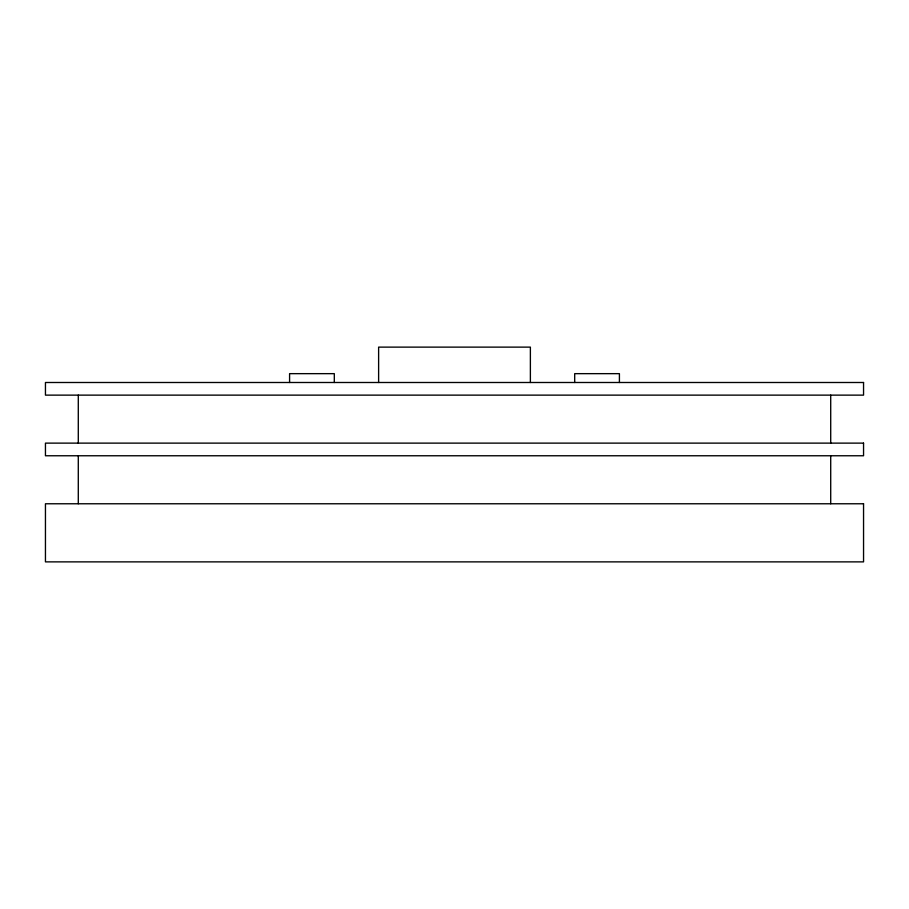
<?xml version="1.0" encoding="UTF-8"?>
<svg xmlns="http://www.w3.org/2000/svg" width="909" height="909" viewBox="0 0 909 909"><rect width="100%" height="100%" fill="white"/><g stroke="black" fill="none" stroke-linecap="round" stroke-linejoin="round"><path stroke-width="1.36" d="M830.712 395.131L830.712 443.126M830.712 455.761L830.712 503.768M619.415 382.496L619.415 373.656L574.693 373.656L574.693 382.496M530.379 382.496L530.379 347.124L378.621 347.124L378.621 382.496M334.307 382.496L334.307 373.656L289.585 373.656L289.585 382.496M78.288 395.131L78.288 443.126M78.288 455.761L78.288 503.768M863.55 382.496L45.45 382.496L45.45 395.131L863.55 395.131L863.55 382.496M863.55 443.126L45.45 443.126L45.45 455.761L863.55 455.761L863.55 443.126M863.55 503.768L45.45 503.768L45.45 561.876L863.55 561.876L863.55 503.768"/></g></svg>
